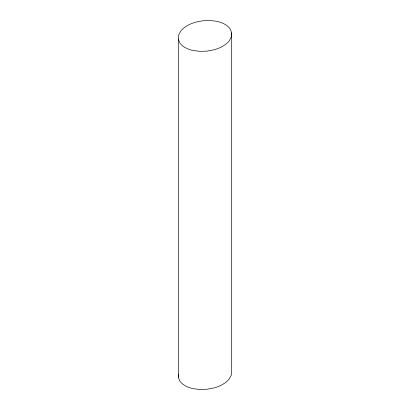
<?xml version="1.0" encoding="UTF-8"?>
<svg xmlns="http://www.w3.org/2000/svg" width="410" height="410" viewBox="0 0 410 410"><rect width="100%" height="100%" fill="white"/><g stroke="black" fill="none" stroke-linecap="round" stroke-linejoin="round"><path stroke-width="0.61" d="M178.299 38.991L178.642 34.963L180.789 31.001A31.575 18.23 0 0 1 195.99 22.084L202.827 20.772L209.812 20.5L216.47 21.279A22.627 13.064 0 0 1 230.23 29.064L231.701 32.882L231.701 371.009L231.358 375.037L229.21 378.999A31.575 18.23 0 0 1 214.01 387.916L207.173 389.228L200.188 389.5L193.53 388.721A22.627 13.064 0 0 1 179.77 380.936L178.299 377.118L178.299 38.991L179.77 42.814A22.627 13.064 0 0 0 193.535 50.594L200.188 51.373L207.173 51.101L214.01 49.794A31.575 18.23 0 0 0 229.216 40.872L231.358 36.91L231.701 32.882M178.299 377.118L178.545 374.238"/></g></svg>
